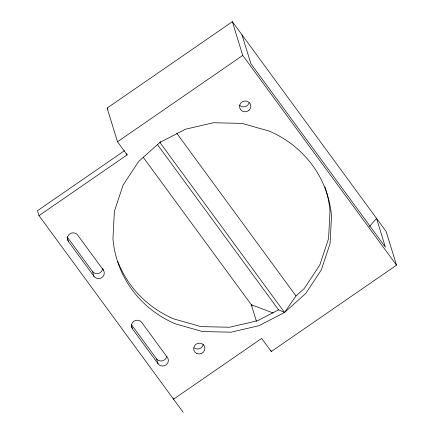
<?xml version="1.0" encoding="UTF-8"?>
<svg xmlns="http://www.w3.org/2000/svg" width="434" height="434" viewBox="0 0 434 434"><rect width="100%" height="100%" fill="white"/><g stroke="black" fill="none" stroke-linecap="round" stroke-linejoin="round"><path stroke-width="0.65" d="M160.884 141.565L138.69 161.459L123.158 184.949L114.381 211.342L112.948 238.83A110.079 104.871 -17.1 0 0 175.26 323.829L202.504 331.549L231.089 332.178L259.071 325.663L284.541 312.464L295.983 295.934L304.25 288.534L319.782 265.038L328.56 238.646L329.992 211.157A110.079 104.871 -17.1 0 0 324.876 186.94M369.459 226.559L376.533 218.362L385.392 247.141L250.83 63.592L241.977 34.812M284.541 312.464L305.769 293.465L321.301 269.975L330.079 243.582L331.511 216.094A110.079 104.871 -17.1 0 0 269.199 131.09L241.955 123.37L213.371 122.746L185.389 129.256L159.918 142.46L284.541 312.464L278.579 309.833L157.504 144.668M183.17 412.3L39 215.638L127.124 154.873L117.511 141.766L107.138 108.05L232.369 21.7L386.146 231.468L396.519 265.185L271.293 351.535L261.68 338.422L173.557 399.188L173.177 397.956M117.511 141.766L242.742 55.416L232.369 21.7M124.487 150.712L37.481 210.707L39 215.638M278.579 309.833L257.552 320.731L229.57 327.241L200.985 326.618L173.741 318.898A110.079 104.871 -17.1 0 1 117.685 261.23M273.257 313.055L251.308 304.711L256.423 321.339M242.742 55.416L396.519 265.185M176.752 133.287L295.983 295.934M107.138 108.05L107.941 109.14M143.182 157.216L252.111 305.802M103.287 270.002L77.659 235.038A5.658 5.392 -17.1 0 0 69.814 233.866A5.658 5.392 -17.1 0 0 68.382 241.434L94.01 276.398A5.658 5.392 -17.1 0 0 101.854 277.57A5.658 5.392 -17.1 0 0 103.287 270.002L102.907 268.765M67.265 237.045L92.496 271.462L94.01 276.398M131.339 324.453L156.571 358.869L158.084 363.8A5.658 5.392 -17.1 0 0 165.929 364.972A5.658 5.392 -17.1 0 0 167.361 357.404L141.734 322.44A5.658 5.392 -17.1 0 0 133.889 321.269A5.658 5.392 -17.1 0 0 132.457 328.836L158.084 363.8M270.897 350.265L271.293 351.535M126.744 153.641L127.124 154.873M131.318 325.137L132.457 328.836M67.053 237.116L68.382 241.434M102.679 269.091A5.658 5.392 -17.1 0 1 92.496 271.462M166.754 356.498A5.658 5.392 -17.1 0 1 156.571 358.869M249.062 102.847A5.658 5.392 -17.1 0 1 247.532 105.272L246.338 106.129A5.658 5.392 -17.1 0 1 239.563 105.256M203.307 344.45A5.658 5.392 -17.1 0 1 194.112 347.84M249.045 110.203L247.852 111.061A5.658 5.392 -17.1 0 1 241.076 110.193L240.219 109.07A5.658 5.392 -17.1 0 1 249.279 102.543L250.141 103.666A5.658 5.392 -17.1 0 1 249.045 110.203M196.868 353.509A5.658 5.392 -17.1 0 0 204.897 347.97A5.658 5.392 -17.1 0 0 196.076 344.184A5.658 5.392 -17.1 0 0 196.868 353.509"/></g></svg>
